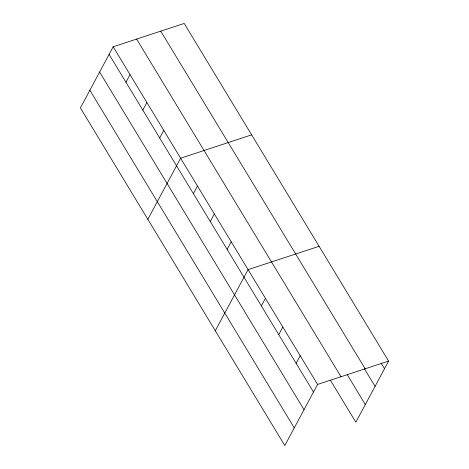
<?xml version="1.0" encoding="UTF-8"?>
<svg xmlns="http://www.w3.org/2000/svg" width="469" height="469" viewBox="0 0 469 469"><rect width="100%" height="100%" fill="white"/><g stroke="black" fill="none" stroke-linecap="round" stroke-linejoin="round"><path stroke-width="0.7" d="M113.164 46.783L80.398 107.899L284.794 445.55L317.566 384.433L388.602 361.101L184.206 23.45L113.164 46.783L317.566 384.433M125.95 82.245L130.03 74.641M142.816 110.098L146.891 102.5M159.677 137.956L163.751 130.353M147.846 219.322L180.618 158.211L251.654 134.873M193.404 193.668L197.478 186.064M210.264 221.52L214.345 213.923M227.131 249.379L231.205 241.781M215.3 330.751L248.072 269.634L319.108 246.301M261.368 305.935L265.442 298.337M278.744 334.637L282.819 327.034M296.115 363.334L300.189 355.736M388.602 361.101L355.836 422.217L330.528 380.412M381.127 363.088L384.527 368.704M160.761 31.153L365.163 368.804M364.483 368.892L375.059 386.362M347.177 374.608L365.304 404.554M136.608 39.085L341.01 376.736M109.089 54.386L313.491 392.037M99.621 72.044L304.023 409.695M89.866 90.241L294.268 427.892"/></g></svg>
